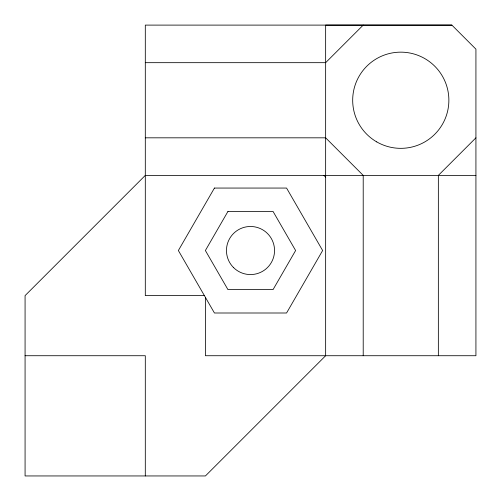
<?xml version="1.0" encoding="UTF-8"?>
<svg xmlns="http://www.w3.org/2000/svg" width="501" height="501" viewBox="0 0 501 501"><rect width="100%" height="100%" fill="white"/><g stroke="black" fill="none" stroke-linecap="round" stroke-linejoin="round"><path stroke-width="0.75" d="M363.212 25.106L325.644 62.675L145.303 62.675M475.925 137.819L438.35 175.388L438.35 355.723M205.416 297.381L205.416 355.723L475.925 355.723L475.925 49.148L451.877 25.106L145.303 25.106L145.303 295.615L204.395 295.615M145.303 137.819L325.644 137.819L363.212 175.388L363.212 355.723M475.925 175.388L145.303 175.388L25.075 295.615L25.075 475.95L205.416 475.95L325.644 355.723L325.644 25.106L451.877 25.106M25.075 355.723L145.303 355.723L145.303 475.95M323.903 175.388L325.644 177.129M214.434 188.057L178.362 250.525L214.434 313L286.566 313L322.638 250.525L286.566 188.057L214.434 188.057M227.942 211.453L205.385 250.525L227.942 289.603L273.058 289.603L295.615 250.525L273.058 211.453L227.942 211.453M376.733 141.896A48.09 48.09 0 0 0 448.871 100.244A48.09 48.09 0 0 0 376.733 58.598A48.09 48.09 0 0 0 376.733 141.896M233.497 267.528A24.048 24.048 0 0 0 273.728 256.75A24.048 24.048 0 0 0 244.275 227.304A24.048 24.048 0 0 0 233.497 267.528"/></g></svg>
